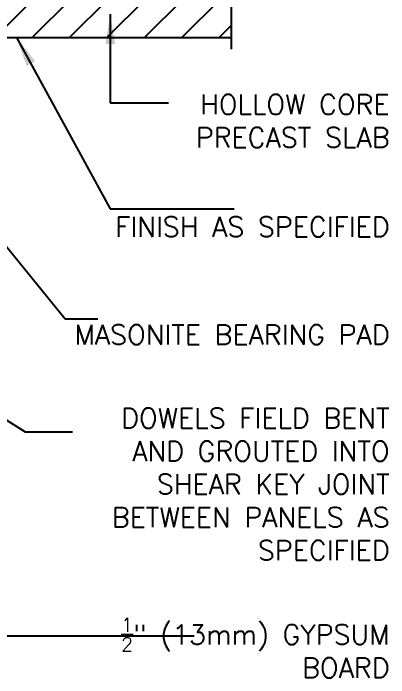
# Model space of a CAD drawing. Header units: inches. Extents: x 243.1 to 298, y 212 to 280.9.
# Drawn here: x 283.75 to 297.96, y 239.19 to 264.32 of the extents above; entities that cross this region are included whole.
import ezdxf

# ---------------------------------------------------------------- set-up
doc = ezdxf.new("R2010")
doc.units = ezdxf.units.IN
doc.header["$LTSCALE"] = 0.5
doc.header["$MEASUREMENT"] = 0
for name, color, linetype in [('HATCH', 12, 'Continuous'), ('line25', 2, 'Continuous'), ('LINE9', 9, 'Continuous'), ('TEXT', 4, 'Continuous')]:
    doc.layers.add(name, color=color, linetype=linetype)
doc.styles.add('DIM', font='romans.shx', dxfattribs={"width": 0.7})
doc.styles.add('ROMANS', font='romans.shx', dxfattribs={"height": 0.75})
doc.dimstyles.new('ext_12', dxfattribs={"dimscale": 12, "dimtxt": 0.09375, "dimasz": 0.09375, "dimexe": 0.09375, "dimexo": 0.0625, "dimgap": 0.0625, "dimtad": 1, "dimdec": 1, "dimzin": 3, "dimdsep": 46, "dimlunit": 4, "dimtxsty": 'DIM', "dimcen": 0.09, "dimdle": 0.09375, "dimclrt": 4, "dimadec": 0, "dimazin": 0, "dimtfac": 1, "dimtdec": 1, "dimtmove": 2, "dimatfit": 3, "dimfxl": 1, "dimfrac": 2, "dimtolj": 1, "dimtzin": 0, "dimarcsym": 0})

msp = doc.modelspace()

# ---------------------------------------------------------------- hatches: boundary and pattern name
at = {"layer": 'HATCH'}
h = msp.add_hatch(dxfattribs=at)
h.set_pattern_fill('ANSI31', color=256, scale=8, style=0)
h.set_pattern_definition([(45, (185.7406, 112.3477), (-0.707107, 0.707107), [])])
h.paths.add_polyline_path([(291.992, 264.902), (275.757, 264.902), (275.757, 263.402), (291.992, 263.402)])

# ---------------------------------------------------------------- linework, layer by layer
at = {"layer": 'line25'}
for p in [(275.757, 263.402), (281.362, 263.402)]:
    msp.add_line(p, (291.992, 263.402), dxfattribs=at)
at = {"layer": 'LINE9'}
msp.add_line((291.992, 268.402), (291.992, 262.962), dxfattribs=at)

# ---------------------------------------------------------------- texts
at = {"layer": 'TEXT', "char_height": 0.75, "attachment_point": 6, "style": 'ROMANS'}
for s, insert, width in [('\\A1;HOLLOW CORE PRECAST SLAB', (297.989, 260.248), 10.94608), ('\\A1;FINISH AS SPECIFIED', (297.989, 256.244), 10.94608), ('MASONITE BEARING PAD', (297.989, 252.165), 12.4225), ('DOWELS FIELD BENT AND GROUTED INTO SHEAR KEY JOINT BETWEEN PANELS AS SPECIFIED', (297.989, 246.509), 13.42995), ('\\A1;{\\H0.7x;\\S1/2;}" (13mm) GYPSUM BOARD', (297.989, 240.322), 11.18665)]:
    msp.add_mtext(s, dxfattribs=dict(at, insert=insert, width=width))

# ---------------------------------------------------------------- leaders
at = {"layer": 'TEXT'}
for points in [[(287.424, 264.278), (287.424, 260.928), (289.63, 260.928)], [(283.875, 263.402), (287.424, 256.923), (292.109, 256.923)], [(277.261, 263.152), (285.715, 252.766), (286.955, 252.766)], [(273.343, 255.29), (284.204, 248.489), (285.995, 248.489)]]:
    msp.add_leader(points, dimstyle='ext_12', override={"dimgap": 0.0625, "dimtad": 0}, dxfattribs=at)
msp.add_leader([(281.868, 240.778), (290.591, 240.778)], dimstyle='ext_12', dxfattribs=at)

doc.saveas('drawing.dxf')
